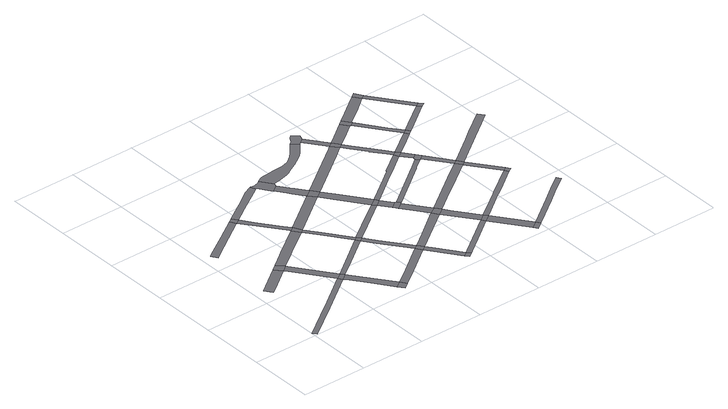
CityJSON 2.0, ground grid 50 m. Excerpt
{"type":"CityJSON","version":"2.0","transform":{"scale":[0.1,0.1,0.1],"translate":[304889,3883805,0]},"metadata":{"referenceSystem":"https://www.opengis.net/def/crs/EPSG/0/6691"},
"CityObjects":{
"road1":{"type":"Road","attributes":{"RoadStructureAttribute.sectionType":"1"},"geometry":[{"type":"MultiSurface","lod":"1","boundaries":[[[0,1,2,3,4,5,6]]]}]},
"road2":{"type":"Road","attributes":{"function":"3","RoadStructureAttribute.sectionType":"1"},"geometry":[{"type":"MultiSurface","lod":"1","boundaries":[[[7,8,9,10,11,12,13]]]}]},
"road3":{"type":"Road","geometry":[{"type":"MultiSurface","lod":"1","boundaries":[[[14,7,13,15]]]}]},
"road4":{"type":"Road","attributes":{"RoadStructureAttribute.sectionType":"1"},"geometry":[{"type":"MultiSurface","lod":"1","boundaries":[[[16,17,18,19,20,21,22,23]]]}]},
"road5":{"type":"Road","attributes":{"RoadStructureAttribute.sectionType":"1"},"geometry":[{"type":"MultiSurface","lod":"1","boundaries":[[[24,0,25,26,15,13]]]}]},
"road6":{"type":"Road","geometry":[{"type":"MultiSurface","lod":"1","boundaries":[[[27,25,0,6]]]}]},
"road7":{"type":"Road","attributes":{"RoadStructureAttribute.sectionType":"1"},"geometry":[{"type":"MultiSurface","lod":"1","boundaries":[[[28,29,27,6,30,31,32]]]}]},
"road8":{"type":"Road","attributes":{"function":"3","RoadStructureAttribute.sectionType":"1"},"geometry":[{"type":"MultiSurface","lod":"1","boundaries":[[[15,33,34,35,36,37,38,14]]]}]},
"road9":{"type":"Road","geometry":[{"type":"MultiSurface","lod":"1","boundaries":[[[32,39,40,28]]]}]},
"road10":{"type":"Road","geometry":[{"type":"MultiSurface","lod":"1","boundaries":[[[20,19,41,42]]]}]},
"road11":{"type":"Road","attributes":{"RoadStructureAttribute.sectionType":"1"},"geometry":[{"type":"MultiSurface","lod":"1","boundaries":[[[43,25,27,44,45,46]]]}]},
"road12":{"type":"Road","attributes":{"RoadStructureAttribute.sectionType":"1"},"geometry":[{"type":"MultiSurface","lod":"1","boundaries":[[[19,47,48,49,36,50,51,52,53,54,41]]]}]},
"road13":{"type":"Road","geometry":[{"type":"MultiSurface","lod":"1","boundaries":[[[50,36,35,55]]]}]},
"road14":{"type":"Road","attributes":{"RoadStructureAttribute.sectionType":"1"},"geometry":[{"type":"MultiSurface","lod":"1","boundaries":[[[40,56,57,58,59,28]]]}]},
"road15":{"type":"Road","attributes":{"RoadStructureAttribute.sectionType":"1"},"geometry":[{"type":"MultiSurface","lod":"1","boundaries":[[[41,60,61,62,63,64,65,66,67,68,69,70,42]]]}]},
"road16":{"type":"Road","attributes":{"RoadStructureAttribute.sectionType":"1"},"geometry":[{"type":"MultiSurface","lod":"1","boundaries":[[[71,72,55,35,73,46]]]}]},
"road17":{"type":"Road","geometry":[{"type":"MultiSurface","lod":"1","boundaries":[[[71,46,45,74]]]}]},
"road18":{"type":"Road","attributes":{"RoadStructureAttribute.sectionType":"1"},"geometry":[{"type":"MultiSurface","lod":"1","boundaries":[[[45,75,58,76,77,74]]]}]},
"road19":{"type":"Road","attributes":{"function":"3","RoadStructureAttribute.sectionType":"1"},"geometry":[{"type":"MultiSurface","lod":"1","boundaries":[[[78,79,80,81,82,83,84,85,50,55]]]}]},
"road20":{"type":"Road","geometry":[{"type":"MultiSurface","lod":"1","boundaries":[[[58,57,86,76]]]}]},
"road21":{"type":"Road","geometry":[{"type":"MultiSurface","lod":"1","boundaries":[[[87,88,89,90,91,92,65,64,93,94,95,96,97,98]]]}]},
"road22":{"type":"Road","attributes":{"RoadStructureAttribute.sectionType":"1"},"geometry":[{"type":"MultiSurface","lod":"1","boundaries":[[[99,100,86,57,101,102]]]}]},
"road23":{"type":"Road","attributes":{"RoadStructureAttribute.sectionType":"1"},"geometry":[{"type":"MultiSurface","lod":"1","boundaries":[[[103,104,71,74,105,106,107,108]]]}]},
"road24":{"type":"Road","attributes":{"RoadStructureAttribute.sectionType":"1"},"geometry":[{"type":"MultiSurface","lod":"1","boundaries":[[[109,110,111,96,95,112,113,114,79,115]]]}]},
"road25":{"type":"Road","geometry":[{"type":"MultiSurface","lod":"1","boundaries":[[[116,99,102,117]]]}]},
"road26":{"type":"Road","geometry":[{"type":"MultiSurface","lod":"1","boundaries":[[[79,78,118,115]]]}]},
"road27":{"type":"Road","attributes":{"RoadStructureAttribute.sectionType":"1"},"geometry":[{"type":"MultiSurface","lod":"1","boundaries":[[[86,119,120,121,122,123,124,76]]]}]},
"road28":{"type":"Road","attributes":{"RoadStructureAttribute.sectionType":"1"},"geometry":[{"type":"MultiSurface","lod":"1","boundaries":[[[125,126,118,78,127,108]]]}]},
"road29":{"type":"Road","geometry":[{"type":"MultiSurface","lod":"1","boundaries":[[[107,128,125,108]]]}]},
"road30":{"type":"Road","attributes":{"RoadStructureAttribute.sectionType":"1"},"geometry":[{"type":"MultiSurface","lod":"1","boundaries":[[[107,129,130,128]]]}]},
"road31":{"type":"Road","attributes":{"RoadStructureAttribute.sectionType":"1"},"geometry":[{"type":"MultiSurface","lod":"1","boundaries":[[[131,132,133,99,116,134,135,136,137,138]]]}]},
"road32":{"type":"Road","attributes":{"RoadStructureAttribute.sectionType":"1"},"geometry":[{"type":"MultiSurface","lod":"1","boundaries":[[[97,139,140,141,142,143,144,145,146,147,148,149,150,151,152,153,154,155,156,157,158,159,160,161,162,163,164,165,98]]]}]},
"road33":{"type":"Road","geometry":[{"type":"MultiSurface","lod":"1","boundaries":[[[166,167,168,169,130,129,170,171]]]}]},
"road34":{"type":"Road","attributes":{"RoadStructureAttribute.sectionType":"1"},"geometry":[{"type":"MultiSurface","lod":"1","boundaries":[[[172,166,171,173,122,174]]]}]},
"road35":{"type":"Road","geometry":[{"type":"MultiSurface","lod":"1","boundaries":[[[122,121,175,174]]]}]},
"road36":{"type":"Road","attributes":{"function":"3","RoadStructureAttribute.sectionType":"1"},"geometry":[{"type":"MultiSurface","lod":"1","boundaries":[[[118,176,177,178,179,180,115]]]}]},
"road37":{"type":"Road","attributes":{"RoadStructureAttribute.sectionType":"1"},"geometry":[{"type":"MultiSurface","lod":"1","boundaries":[[[181,182,175,121,183,138]]]}]},
"road38":{"type":"Road","geometry":[{"type":"MultiSurface","lod":"1","boundaries":[[[137,184,181,138]]]}]},
"road39":{"type":"Road","attributes":{"RoadStructureAttribute.sectionType":"1"},"geometry":[{"type":"MultiSurface","lod":"1","boundaries":[[[185,186,187,188,189,125,128,190,191,192,193,194,195]]]}]},
"road40":{"type":"Road","attributes":{"RoadStructureAttribute.sectionType":"1"},"geometry":[{"type":"MultiSurface","lod":"1","boundaries":[[[196,197,198,199,184,137]]]}]},
"road41":{"type":"Road","geometry":[{"type":"MultiSurface","lod":"1","boundaries":[[[200,201,202,203,204,205,206,207,151,150,208,209]]]}]},
"road42":{"type":"Road","attributes":{"RoadStructureAttribute.sectionType":"1"},"geometry":[{"type":"MultiSurface","lod":"1","boundaries":[[[210,211,212,169,168,213,214,215]]]}]},
"road43":{"type":"Road","geometry":[{"type":"MultiSurface","lod":"1","boundaries":[[[197,216,217,198]]]}]},
"road44":{"type":"Road","attributes":{"RoadStructureAttribute.sectionType":"1"},"geometry":[{"type":"MultiSurface","lod":"1","boundaries":[[[218,200,209,179]]]}]},
"road45":{"type":"Road","geometry":[{"type":"MultiSurface","lod":"1","boundaries":[[[218,179,178,219]]]}]},
"road46":{"type":"Road","attributes":{"RoadStructureAttribute.sectionType":"1"},"geometry":[{"type":"MultiSurface","lod":"1","boundaries":[[[175,220,221,222,223,224,225,226,227,174]]]}]},
"road47":{"type":"Road","attributes":{"RoadStructureAttribute.sectionType":"1"},"geometry":[{"type":"MultiSurface","lod":"1","boundaries":[[[178,228,229,230,231,195,232,233,234,235,219]]]}]},
"road48":{"type":"Road","attributes":{"RoadStructureAttribute.sectionType":"1"},"geometry":[{"type":"MultiSurface","lod":"1","boundaries":[[[236,237,238,239,240,181,184,241,242,243,244,245]]]}]},
"road49":{"type":"Road","attributes":{"function":"3","RoadStructureAttribute.sectionType":"1"},"geometry":[{"type":"MultiSurface","lod":"1","boundaries":[[[246,247,248,249,218,219]]]}]},
"road50":{"type":"Road","geometry":[{"type":"MultiSurface","lod":"1","boundaries":[[[194,250,232,195]]]}]},
"road51":{"type":"Road","attributes":{"RoadStructureAttribute.sectionType":"1"},"geometry":[{"type":"MultiSurface","lod":"1","boundaries":[[[250,194,251,252]]]}]},
"road52":{"type":"Road","geometry":[{"type":"MultiSurface","lod":"1","boundaries":[[[253,252,251,210,215,254]]]}]},
"road53":{"type":"Road","attributes":{"RoadStructureAttribute.sectionType":"1"},"geometry":[{"type":"MultiSurface","lod":"1","boundaries":[[[255,256,257,198,217,258,259,260,261,262]]]}]},
"road54":{"type":"Road","attributes":{"RoadStructureAttribute.sectionType":"1"},"geometry":[{"type":"MultiSurface","lod":"1","boundaries":[[[224,263,253,254]]]}]},
"road55":{"type":"Road","geometry":[{"type":"MultiSurface","lod":"1","boundaries":[[[264,265,266,248,247,267]]]}]},
"road56":{"type":"Road","attributes":{"RoadStructureAttribute.sectionType":"1"},"geometry":[{"type":"MultiSurface","lod":"1","boundaries":[[[232,250,268,269,270]]]}]},
"road57":{"type":"Road","geometry":[{"type":"MultiSurface","lod":"1","boundaries":[[[263,224,223,271]]]}]},
"road58":{"type":"Road","attributes":{"RoadStructureAttribute.sectionType":"1"},"geometry":[{"type":"MultiSurface","lod":"1","boundaries":[[[272,270,273,274,264,267]]]}]},
"road59":{"type":"Road","attributes":{"RoadStructureAttribute.sectionType":"1"},"geometry":[{"type":"MultiSurface","lod":"1","boundaries":[[[275,236,276,277,271,223]]]}]},
"road60":{"type":"Road","geometry":[{"type":"MultiSurface","lod":"1","boundaries":[[[278,276,236,245]]]}]},
"road61":{"type":"Road","geometry":[{"type":"MultiSurface","lod":"1","boundaries":[[[269,279,273,270]]]}]},
"road62":{"type":"Road","attributes":{"function":"3","RoadStructureAttribute.sectionType":"1"},"geometry":[{"type":"MultiSurface","lod":"1","boundaries":[[[280,281,282,266,265,283,284,285]]]}]},
"road63":{"type":"Road","attributes":{"RoadStructureAttribute.sectionType":"1"},"geometry":[{"type":"MultiSurface","lod":"1","boundaries":[[[286,287,288,273,279,289,290]]]}]},
"road64":{"type":"Road","attributes":{"RoadStructureAttribute.sectionType":"1"},"geometry":[{"type":"MultiSurface","lod":"1","boundaries":[[[291,292,293,294,263,271,295,296,297,298,299]]]}]},
"road65":{"type":"Road","geometry":[{"type":"MultiSurface","lod":"1","boundaries":[[[300,280,285,301]]]}]},
"road66":{"type":"Road","attributes":{"RoadStructureAttribute.sectionType":"1"},"geometry":[{"type":"MultiSurface","lod":"1","boundaries":[[[302,303,301,285,304,305,286]]]}]},
"road67":{"type":"Road","geometry":[{"type":"MultiSurface","lod":"1","boundaries":[[[290,306,302,286]]]}]}
},
"vertices":[
[552,436,0],[276,232,0],[268,227,0],[4,35,0],[26,5,0],[290,197,0],[574,404,0],
[291,785,0],[125,664,0],[80,631,0],[121,573,0],[167,606,0],[199,630,0],[336,730,0],
[335,817,0],[383,765,0],
[106,1125,0],[117,1133,0],[302,1259,0],[460,1367,0],[433,1408,0],[272,1302,0],[87,1180,0],[74,1171,0],
[342,722,0],[600,467,0],[389,756,0],
[621,438,0],
[839,139,0],[633,422,0],[586,387,0],[687,251,0],[791,107,0],
[500,850,0],[523,867,0],[719,1010,0],[679,1069,0],[458,907,0],[433,889,0],
[825,59,0],[870,93,0],
[494,1387,0],[467,1430,0],
[724,559,0],[745,529,0],[955,681,0],[935,716,0],
[524,1281,0],[571,1216,0],[675,1075,0],[711,1092,0],[707,1099,0],[657,1164,0],[555,1303,0],[507,1369,0],
[745,1029,0],
[995,184,0],[1204,336,0],[1175,383,0],[963,229,0],
[580,1445,0],[610,1464,0],[773,1571,0],[812,1595,0],[819,1598,0],[799,1639,0],[773,1628,0],[759,1621,0],[740,1610,0],[613,1524,0],[583,1506,0],
[960,736,0],[808,943,0],[782,924,0],
[984,702,0],
[1020,593,0],[1204,404,0],[1049,614,0],
[1070,1267,0],[1025,1322,0],[885,1219,0],[832,1181,0],[831,1180,0],[791,1151,0],[791,1150,0],[757,1126,0],
[1237,360,0],
[878,1651,0],[868,1645,0],[855,1641,0],[844,1638,0],[834,1637,0],[807,1640,0],[824,1601,0],[882,1520,0],[892,1506,0],[945,1545,0],[953,1568,0],[891,1660,0],
[1404,133,0],[1267,320,0],[1234,295,0],[1371,108,0],
[1080,822,0],[967,741,0],[990,707,0],[1103,790,0],[1310,941,0],[1285,969,0],
[1077,1367,0],[1020,1444,0],[1014,1451,0],[947,1433,0],[967,1404,0],[1021,1328,0],[1080,1362,0],
[1425,104,0],[1392,80,0],
[1122,1304,0],
[1243,365,0],[1352,445,0],[1558,596,0],[1526,641,0],[1320,489,0],[1212,409,0],
[1338,1005,0],[1185,1217,0],[1133,1179,0],
[1359,978,0],
[1371,856,0],[1421,892,0],
[1542,235,0],[1424,148,0],[1411,138,0],[1432,108,0],[1445,118,0],[1564,205,0],[1747,339,0],[1726,370,0],
[965,1573,0],[999,1580,0],[1082,1598,0],[1103,1607,0],[1148,1632,0],[1199,1659,0],[1235,1680,0],[1274,1707,0],[1297,1725,0],[1317,1745,0],[1380,1819,0],[1384,1824,0],[1331,1865,0],[1281,1803,0],[1265,1784,0],[1235,1756,0],[1186,1717,0],[1181,1714,0],[1179,1713,0],[1174,1711,0],[1123,1699,0],[1053,1693,0],[980,1688,0],[949,1685,0],[933,1682,0],[918,1676,0],[907,1671,0],
[1446,857,0],[1447,858,0],[1455,864,0],[1435,890,0],[1375,851,0],[1396,821,0],
[1491,795,0],[1441,759,0],[1577,676,0],
[1611,632,0],
[1479,1565,0],[1531,1604,0],[1564,1628,0],[1519,1683,0],[1490,1661,0],
[1777,408,0],[1643,589,0],[1591,551,0],
[1798,378,0],
[1619,1221,0],[1623,1216,0],[1602,1201,0],[1533,1150,0],[1349,1013,0],[1365,982,0],[1555,1121,0],[1624,1172,0],[1645,1187,0],[1797,1299,0],[1777,1336,0],
[1933,81,0],[1933,80,0],[1988,120,0],[1988,121,0],
[1434,1866,0],[1435,1866,0],[1440,1881,0],[1448,1903,0],[1401,1945,0],[1379,1922,0],[1369,1908,0],[1357,1886,0],[1400,1844,0],[1401,1842,0],
[1853,1202,0],[1779,1147,0],[1771,1141,0],[1791,1115,0],[1799,1121,0],[1873,1176,0],
[1956,49,0],[2010,90,0],
[1552,1707,0],
[1593,1649,0],
[1621,639,0],[1724,716,0],[1909,848,0],[2056,954,0],[2022,999,0],[1875,895,0],[1586,683,0],[1579,677,0],
[1603,1575,0],[1681,1470,0],[1677,1467,0],[1751,1370,0],[1810,1358,0],[1783,1394,0],[1711,1493,0],[1632,1597,0],
[2220,726,0],[1998,567,0],[1986,559,0],[1856,465,0],[1787,416,0],[1806,384,0],[2007,529,0],[2020,538,0],[2104,598,0],[2241,698,0],
[1656,1695,0],[1777,1783,0],[1734,1841,0],[1614,1752,0],
[1833,1324,0],
[1856,1222,0],[1889,1247,0],
[1917,1209,0],[1884,1184,0],
[2316,359,0],[2214,284,0],[1994,124,0],[2018,95,0],[2235,254,0],[2315,313,0],[2452,413,0],[2430,442,0],
[2053,1023,0],
[1815,1804,0],[1812,1809,0],[1769,1867,0],[1786,1783,0],
[1914,1383,0],[2019,1461,0],[1997,1491,0],
[2084,976,0],
[1925,1590,0],[2026,1513,0],[1954,1611,0],
[2057,952,0],[2252,751,0],[2086,973,0],
[2272,719,0],
[2048,1482,0],
[2011,2044,0],[1990,2029,0],[1847,1924,0],[1889,1866,0],[1924,1891,0],[2050,1987,0],
[2268,1690,0],[2089,1559,0],[2043,1525,0],[2111,1528,0],[2293,1661,0],
[2514,1361,0],[2335,1230,0],[2260,1174,0],[2205,1134,0],[2293,1129,0],[2333,1159,0],[2465,1255,0],[2545,1315,0],[2548,1317,0],
[2042,2067,0],[2079,2007,0],
[2297,1710,0],[2165,1890,0],[2051,1987,0],[2137,1869,0],
[2326,1681,0]
]}
